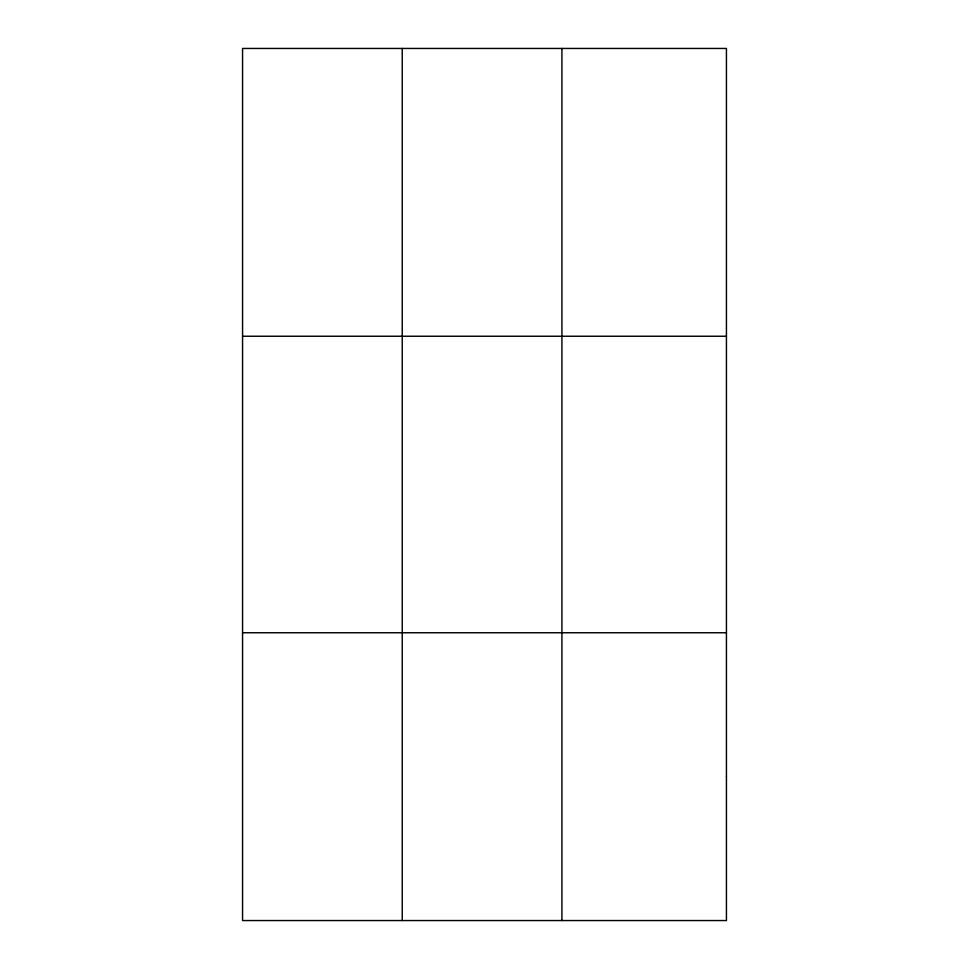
<?xml version="1.0" encoding="UTF-8"?>
<svg xmlns="http://www.w3.org/2000/svg" width="969" height="969" viewBox="0 0 969 969"><rect width="100%" height="100%" fill="white"/><g stroke="black" fill="none" stroke-linecap="round" stroke-linejoin="round"><path stroke-width="1.45" d="M402.244 920.55L402.244 48.45M561.923 920.55L561.923 48.45M242.565 336.243L726.435 336.243M242.565 632.757L726.435 632.757M726.435 776.654L726.435 920.55L242.565 920.55L242.565 48.45L726.435 48.45L726.435 776.654"/></g></svg>
